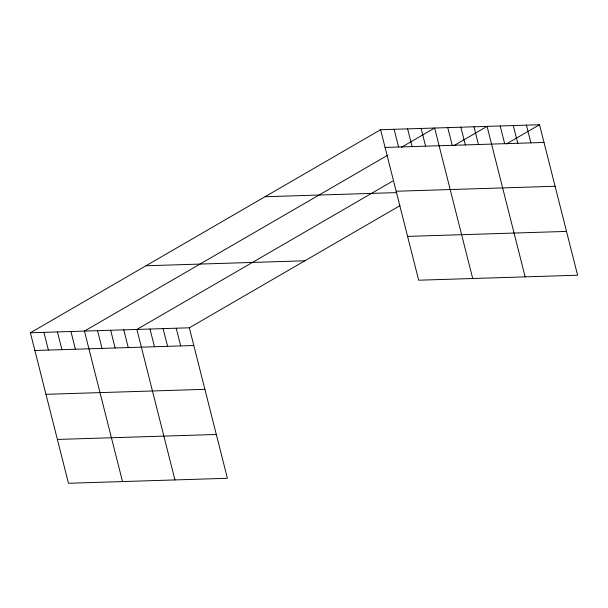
<?xml version="1.0" encoding="UTF-8"?>
<svg xmlns="http://www.w3.org/2000/svg" width="608" height="608" viewBox="0 0 608 608"><rect width="100%" height="100%" fill="white"/><g stroke="black" fill="none" stroke-linecap="round" stroke-linejoin="round"><path stroke-width="0.91" d="M399.988 205.648L189.331 327.796L227.407 478.283L68.476 483.261L30.4 332.781L380.593 129.717L539.524 124.739L577.6 275.219L418.669 280.204L380.593 129.717M387.76 155.2L84.436 331.086L122.512 481.566M401.493 147.235L434.629 128.022L472.705 278.51M392.525 181.207L136.884 329.445L174.96 479.925M453.94 145.593L487.076 126.38L525.152 276.868M506.388 143.952L539.524 124.739M385.077 147.44L544.008 142.454M396.165 191.246L555.089 186.268M265.027 196.726L396.796 192.599M407.588 236.39L566.512 231.412M145.966 265.772L304.889 260.786M30.4 332.781L189.331 327.796M34.884 350.497L193.815 345.519M45.972 394.311L204.896 389.333M57.395 439.447L216.319 434.469M526.406 125.149L530.89 142.872M513.296 125.56L517.78 143.283M500.186 125.97L504.67 143.693M473.966 126.791L478.45 144.514M460.849 127.201L465.333 144.924M447.739 127.612L452.223 145.335M421.116 128.448L425.6 146.171M407.611 128.873L412.095 146.589M394.098 129.291L398.582 147.014M176.221 328.214L180.705 345.929M163.104 328.624L167.588 346.34M149.994 329.034L154.478 346.75M123.774 329.855L128.258 347.571M110.656 330.266L115.14 347.981M97.546 330.676L102.03 348.399M70.931 331.512L75.415 349.228M57.418 331.93L61.902 349.653M43.913 332.356L48.397 350.079"/></g></svg>
